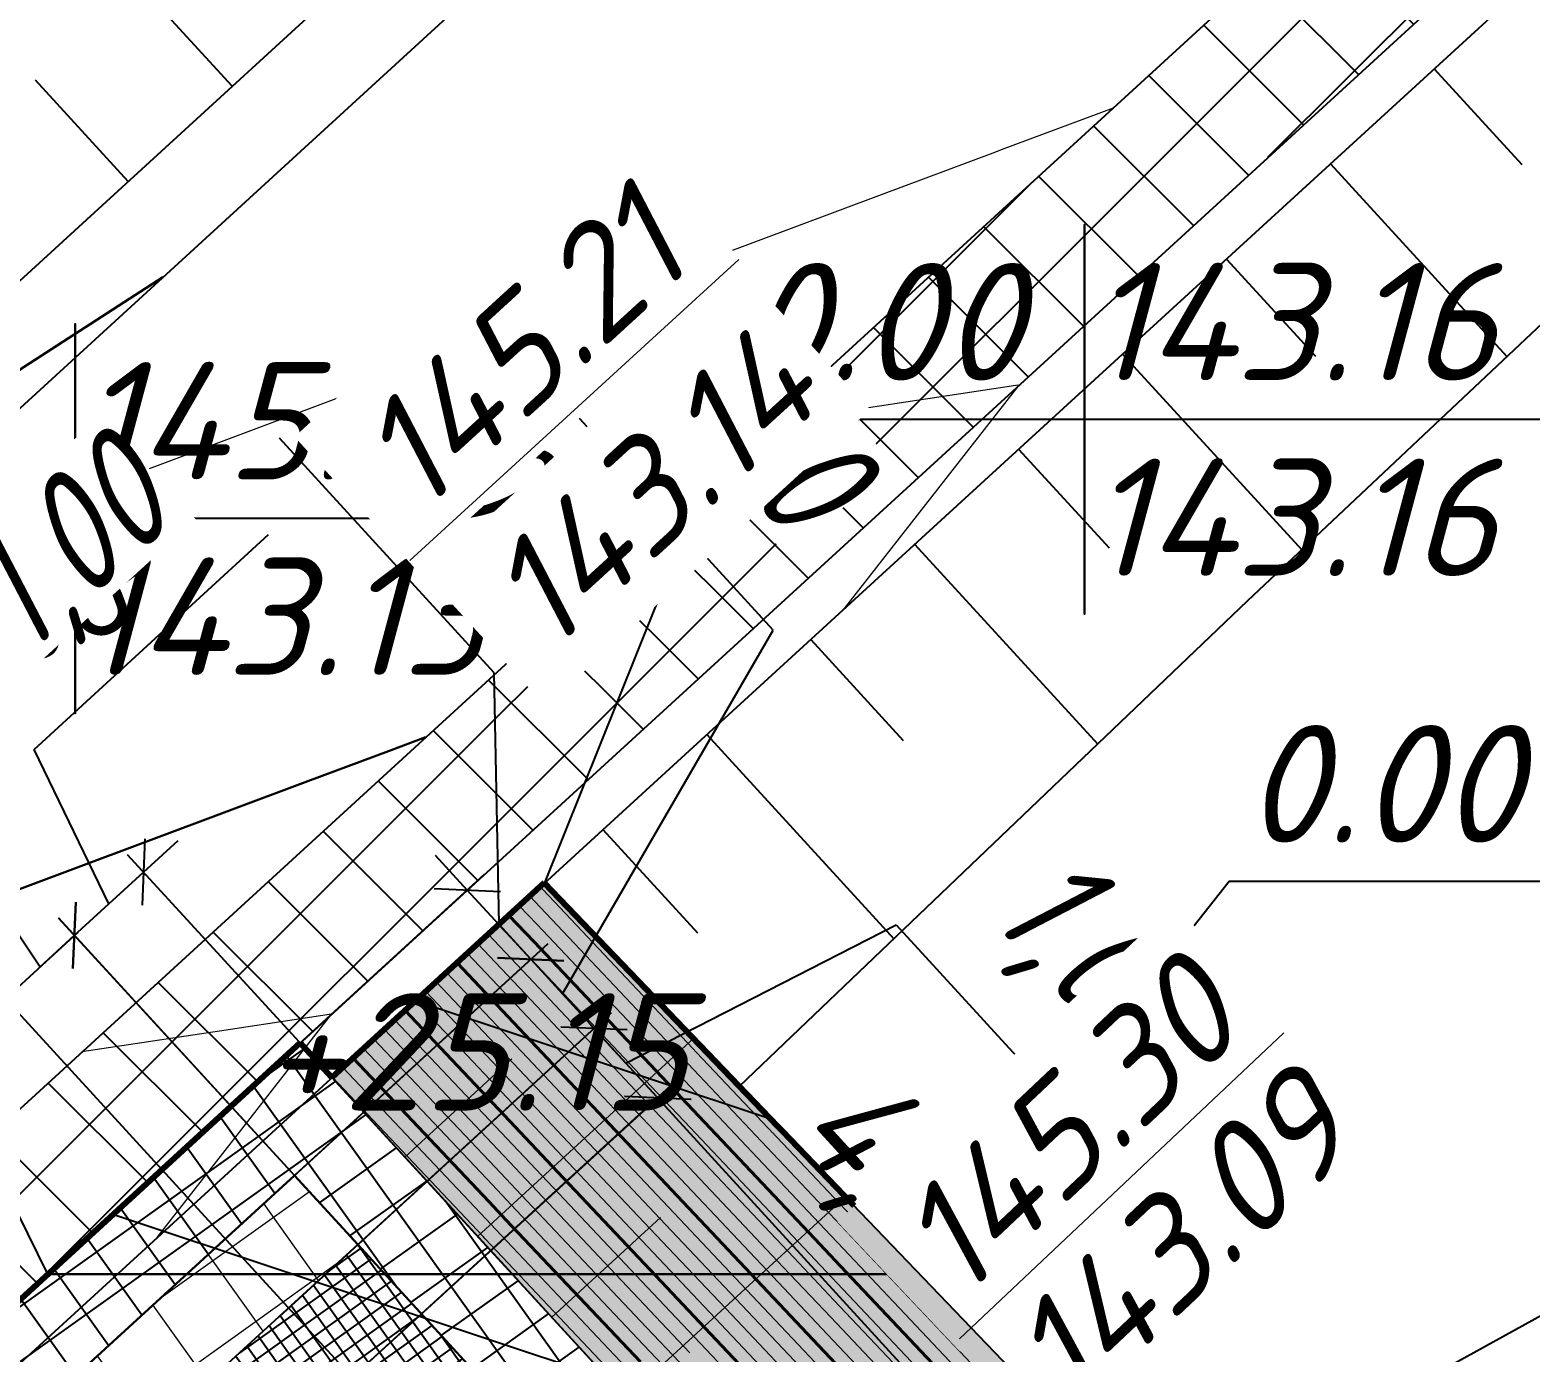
# Model space of a CAD drawing. Header units: metres. Extents: x 2302534 to 2308412, y 452340 to 454783.
# Drawn here: x 2308078.08 to 2308094.05, y 454485.92 to 454500.01 of the extents above; entities that cross this region are included whole.
import ezdxf
from ezdxf.enums import TextEntityAlignment as Align

# ---------------------------------------------------------------- set-up
doc = ezdxf.new("R2010")
doc.units = ezdxf.units.M
doc.linetypes.add('ACAD_ISO02W100', pattern=[15, 12, -3])
for name, color, linetype, lineweight in [('280_ПОР_Откосы планировки', 250, 'Continuous', 20), ('ГП_АД том 3.2.6', 250, 'Continuous', 40), ('ГП_Борт_БР100.20.8', 15, 'Continuous', 30), ('ГП_ВП', 1, 'Continuous', 40), ('ГП_Границы ЗУ', 1, 'Continuous', 50), ('ПД_Проект_Штрих_Тротуар', 24, 'Continuous', 9), ('ПП_Дорога_Покрытия_Откос', 3, 'Continuous', 9)]:
    doc.layers.add(name, color=color, linetype=linetype, lineweight=lineweight)
for name, color, linetype in [('АД_серый', 250, 'Continuous'), ('ВП АД', 7, 'Continuous'), ('ГП_здания', 7, 'Continuous'), ('ГП_ПЗМ', 7, 'Continuous'), ('ГП_ПЗМ @ 0.5 (1)', 7, 'Continuous'), ('ГП_Размеры проезд', 7, 'Continuous'), ('ПП_Дорога_Покрытия_Газон', 3, 'Continuous')]:
    doc.layers.add(name, color=color, linetype=linetype)
doc.layers.add('ГП_Штриховка отмостки', color=7, linetype='Continuous', true_color=0xfbfccf)
doc.styles.add('ASML', font='isocpeui.ttf')
doc.styles.add('Ck_rus', font='isocpeur.ttf', dxfattribs={"width": 0.8, "oblique": 15, "height": 2.5})
doc.styles.add('ISOCPEUR.ttf', font='isocpeur.ttf')
doc.styles.add('СПДС', font='isocpeur.ttf')
doc.dimstyles.new('Ck_Линейный р-р', dxfattribs={"dimscale": 0, "dimtxt": 2.5, "dimasz": 1, "dimexe": 0.5, "dimexo": 0.5, "dimtad": 1, "dimzin": 1, "dimtxsty": 'Ck_rus', "dimblk": 'OBLIQUE', "dimcen": 0, "dimdle": 0.1, "dimadec": 0, "dimazin": 0, "dimtfac": 1, "dimtofl": 0, "dimtmove": 1, "dimatfit": 3, "dimfxl": 1, "dimarcsym": 0})

# ---------------------------------------------------------------- blocks, each defined once
blk = doc.blocks.new('АД 3.2.6')
at = {"layer": 'АД_серый'}
h = blk.add_hatch(dxfattribs=at)
h.set_pattern_fill('ANSI37', color=256, scale=0.25)
h.set_pattern_definition([(45, (-2306981.54755, -453219.10406), (-0.56126600757, 0.56126600757), []), (135, (-2306981.54755, -453219.10406), (-0.56126600757, -0.56126600757), [])])
edge = h.paths.add_edge_path()
edge.add_line((1447.455, 1552.309), (1448.993, 1553.496))
edge.add_line((1448.993, 1553.496), (1448.069, 1554.678))
edge.add_line((1448.069, 1554.678), (1446.517, 1553.48))
edge.add_arc((1539.264, 1427.399), 156.52, 126.33875, 128.59765)
edge.add_line((1441.62, 1549.726), (1440.286, 1548.661))
edge.add_line((1440.286, 1548.661), (1432.438, 1542.427))
edge.add_line((1432.438, 1542.427), (1424.532, 1535.683))
edge.add_line((1424.532, 1535.683), (1399.624, 1514.545))
edge.add_line((1399.624, 1514.545), (1338.629, 1462.78))
edge.add_line((1338.629, 1462.78), (1277.634, 1411.016))
edge.add_arc((2570.054, -111.698), 1997.25, 130.323304, 132.475114)
edge.add_line((1221.371, 1361.415), (1158.76, 1304.093))
edge.add_line((1158.76, 1304.093), (1121.882, 1270.33))
edge.add_line((1121.882, 1270.33), (1072.465, 1225.087))
edge.add_line((1072.465, 1225.087), (1074.584, 1224.993))
edge.add_line((1074.584, 1224.993), (1122.895, 1269.223))
edge.add_line((1122.895, 1269.223), (1159.773, 1302.987))
edge.add_line((1159.773, 1302.987), (1222.384, 1360.309))
edge.add_arc((2570.054, -111.698), 1995.75, 130.323304, 132.475114, ccw=False)
edge.add_line((1278.604, 1409.872), (1339.6, 1461.637))
edge.add_line((1339.6, 1461.637), (1400.595, 1513.401))
edge.add_line((1400.595, 1513.401), (1433.38, 1541.224))
edge.add_line((1433.38, 1541.224), (1441.269, 1547.527))
edge.add_line((1441.269, 1547.527), (1442.568, 1548.565))
edge.add_arc((1539.19, 1427.498), 154.897, 126.31553, 128.59291, ccw=False)
for p, q in [((1120.24, 1277.646, 144.46), (1118.274, 1279.794, 144.46)), ((1133.038, 1277.832, 149.182), (1133.971, 1276.813, 149.182)), ((1119.134, 1276.633, 144.46), (1118.147, 1277.711, 144.46)), ((1131.932, 1276.819, 149.182), (1133.812, 1274.766, 149.182)), ((1130.825, 1275.806, 149.182), (1131.773, 1274.772, 149.182)), ((1129.719, 1274.793, 149.182), (1131.628, 1272.709, 149.182)), ((1128.613, 1273.781, 149.182), (1129.576, 1272.728, 149.182)), ((1127.506, 1272.768, 149.182), (1129.455, 1270.639, 149.182)), ((1126.4, 1271.755, 149.182), (1127.385, 1270.679, 149.182)), ((1125.294, 1270.742, 149.182), (1127.286, 1268.566, 149.182)), ((1124.187, 1269.729, 149.182), (1125.194, 1268.629, 149.182)), ((1123.563, 1269.161, 143.159), (1125.62, 1267.016, 143.145)), ((1118.656, 1264.664, 149.182), (1118.656, 1264.664, 149.182))]:
    blk.add_line(p, q, dxfattribs=at)
blk.add_lwpolyline([(1155.02, 1308.126), (1142.508, 1296.67), (1105.624, 1262.913), (1078.629, 1242.735), (1077.451, 1241.854), (1066.387, 1231.725), (1055.329, 1221.59), (1048.628, 1214.099), (1047.288, 1212.602), (1031.872, 1195.38), (736.844, 925.272), (717.749, 911.006), (708.665, 904.219), (686.538, 883.961), (663.087, 857.745), (404.937, 621.401)], dxfattribs=at)
blk.add_lwpolyline([(59.061, 297.283), (1052.55, 1206.854), (1054.025, 1208.205), (1057.401, 1204.516), (1064.777, 1211.27), (1075.841, 1221.399), (1072.465, 1225.087), (1073.94, 1226.437), (1221.371, 1361.415, -0.009404), (1277.723, 1411.091), (1417.195, 1529.457), (1424.532, 1535.683, 0.001297), (1432.438, 1542.427, 0.001252), (1440.286, 1548.661), (1441.585, 1549.698), (1441.62, 1549.726, -0.009857), (1446.517, 1553.48), (1448.069, 1554.678)], format="xyb", dxfattribs=at)
at = {"layer": 'АД_серый', "flags": 128}
blk.add_lwpolyline([(1448.995, 1553.495), (1448.845, 1553.381), (1448.221, 1552.903), (1447.455, 1552.309, 0.009857), (1442.603, 1548.593), (1442.568, 1548.565), (1441.269, 1547.527, -0.001252), (1433.414, 1541.289, -0.001297), (1425.503, 1534.54), (1418.166, 1528.313), (1278.693, 1409.948, 0.009404), (1222.384, 1360.309), (1074.584, 1224.993), (1077.96, 1221.305), (1065.79, 1210.163), (1057.307, 1202.397), (1053.932, 1206.085), (60.074, 296.177, 0.03779), (-4.063, 227.87), (-26.79, 199.672, -0.037789), (-91.804, 130.43), (-211.222, 21.099), (-212.235, 22.206)], format="xyb", dxfattribs=at)
at = {"layer": 'АД_серый', "linetype": 'Continuous', "flags": 128}
for points in [[(985.307, 1142.579), (1000.058, 1156.085), (1018.497, 1172.966), (1019.39, 1173.783), (1036.937, 1189.848), (1053.901, 1205.379), (1057.277, 1201.691), (1066.128, 1209.795), (1078.667, 1221.274), (1075.29, 1224.962), (1084.879, 1233.741), (1110.694, 1257.375), (1129.133, 1274.257), (1147.572, 1291.139), (1154.425, 1297.412), (1159.714, 1302.255), (1161.259, 1300.571), (1167.476, 1306.421), (1174.221, 1312.741), (1174.222, 1312.742), (1185.706, 1323.531), (1187.17, 1324.928)], [(970.608, 1140.647), (975.879, 1145.472), (979.567, 1148.849), (994.318, 1162.354), (1012.757, 1179.236), (1013.65, 1180.053), (1031.197, 1196.118), (1046.613, 1213.339), (1047.953, 1214.837), (1054.654, 1222.328), (1064.975, 1231.787), (1065.713, 1232.463), (1067.187, 1233.813), (1076.775, 1242.591), (1104.949, 1263.65), (1123.391, 1280.529), (1141.832, 1297.408), (1148.685, 1303.682), (1153.974, 1308.524)], [(1125.641, 1266.994), (1131.049, 1272.164), (1149.249, 1289.307), (1156.026, 1295.663), (1161.257, 1300.569)]]:
    blk.add_lwpolyline(points, dxfattribs=at)
blk = doc.blocks.new('A$Cc85c39c8')
at = {"layer": 'ГП_Штриховка отмостки'}
h = blk.add_hatch(dxfattribs=at)
h.set_pattern_fill('ANSI37', color=8, scale=0.05, angle=-189.078)
h.set_pattern_definition([(215.9220205915, (-2304838.7157, -470413.08856), (0.093136027565, -0.128558324777), []), (305.9220205915, (-2304838.7157, -470413.08856), (0.128558324777, 0.093136027565), [])])
h.paths.add_polyline_path([(40.453, 30.143), (46.996, 36.207), (42.253, 41.315), (35.717, 35.246)])
h.paths.add_polyline_path([(40.511, 31.551), (45.582, 36.26), (42.2, 39.902), (37.129, 35.194)], flags=16)
at = {"layer": 'ПД_Проект_Штрих_Тротуар'}
h = blk.add_hatch(dxfattribs=at)
h.set_pattern_fill('ANSI37', color=256, scale=0.25, angle=-9.0787)
h.set_pattern_definition([(35.921269007, (-2304840.4765, -470414.7235), (-0.46567170588, 0.64279773245), []), (125.921269007, (-2304840.4765, -470414.7235), (-0.64279773245, -0.46567170588), [])])
h.paths.add_polyline_path([(-2.369, -0.109), (-3.049, 0.624), (13.075, 15.592), (11.374, 17.424), (12.473, 18.445), (14.174, 16.613), (30.708, 31.962), (29.007, 33.794), (30.106, 34.814), (31.807, 32.982), (41.572, 42.048), (42.253, 41.316), (25.09, 25.381), (26.585, 23.77), (25.555, 22.819), (24.065, 24.427), (13.755, 14.859), (18.433, 9.82), (17.334, 8.8), (12.656, 13.839)])
at = {"layer": 'ПП_Дорога_Покрытия_Газон'}
h = blk.add_hatch(dxfattribs=at)
h.set_pattern_fill('ANSI37', color=256, scale=0.15, angle=-9.0787)
h.set_pattern_definition([(35.921269007, (-2304840.47647, -470414.7235), (-0.27940302353, 0.38567863947), []), (125.921269007, (-2304840.47647, -470414.7235), (-0.38567863947, -0.27940302353), [])])
h.paths.add_polyline_path([(31.807, 32.982), (41.572, 42.048), (46.997, 36.209), (40.459, 30.138), (35.716, 35.246), (34.248, 33.884), (37.582, 30.294), (30.612, 23.822), (27.294, 27.428), (25.089, 25.381), (26.415, 23.953), (26.599, 24.123), (28.094, 22.506), (26.699, 21.217), (25.202, 22.832), (25.385, 23.002), (24.063, 24.429), (19.663, 20.345), (24.344, 15.302), (17.334, 8.8), (12.656, 13.839), (6.426, 8.055), (9.352, 4.904), (0.557, -3.26), (-3.049, 0.624), (13.075, 15.592), (12.394, 16.325), (-4.462, 0.676), (0.504, -4.674), (15.529, 9.274), (17.32, 7.344), (48.412, 36.156), (41.622, 43.459), (31.127, 33.715)])
h.paths.add_polyline_path([(30.027, 32.695), (13.494, 17.346), (14.174, 16.613), (30.708, 31.962)], flags=17)
blk.add_lwpolyline([(-2.369, -0.109), (-3.049, 0.624), (13.075, 15.592), (11.374, 17.424), (12.473, 18.445), (14.174, 16.613), (30.708, 31.962), (29.007, 33.794), (30.106, 34.814), (31.807, 32.982), (41.572, 42.048), (42.253, 41.316), (25.09, 25.381), (26.585, 23.77), (25.555, 22.819), (24.065, 24.427), (13.755, 14.859), (18.433, 9.82), (17.334, 8.8), (12.656, 13.839)], close=True)
at = {"layer": 'ГП_Борт_БР100.20.8'}
blk.add_lwpolyline([(14.174, 16.613), (30.708, 31.962), (29.007, 33.794), (30.106, 34.814), (31.807, 32.982), (41.572, 42.048), (42.252, 41.317), (46.995, 36.208), (40.459, 30.138), (35.716, 35.247), (34.248, 33.884), (37.582, 30.294), (30.62, 23.829), (27.286, 27.42), (25.09, 25.381), (26.415, 23.953), (26.599, 24.123), (28.094, 22.506), (26.699, 21.217), (25.202, 22.833), (25.385, 23.002), (24.063, 24.429), (19.663, 20.345)], dxfattribs=at)
at = {"layer": 'ПП_Дорога_Покрытия_Газон'}
blk.add_lwpolyline([(17.32, 7.344), (48.412, 36.156), (41.622, 43.459), (31.127, 33.715), (31.807, 32.982), (41.572, 42.048), (46.997, 36.209), (40.459, 30.138), (35.715, 35.246), (34.248, 33.884), (37.582, 30.294), (30.612, 23.822), (27.294, 27.428), (25.089, 25.381), (26.415, 23.953), (26.599, 24.123), (28.094, 22.506), (26.699, 21.217), (25.202, 22.832), (25.385, 23.002), (24.063, 24.429), (19.663, 20.345)], dxfattribs=at)
blk = doc.blocks.new('Откос Компрессорная 4')
at = {"layer": 'ПП_Дорога_Покрытия_Откос'}
h = blk.add_hatch(dxfattribs=at)
h.set_pattern_fill('GRASS', color=110, scale=0.02, style=0)
h.paths.add_polyline_path([(2308038.292, 454442.697), (2308039.507, 454441.369), (2308054.628, 454455.212), (2308056.404, 454453.268), (2308087.696, 454481.866), (2308081.296, 454488.847), (2308083.557, 454490.921), (2308090.113, 454484.082), (2308090.218, 454483.964), (2308090.317, 454483.841), (2308090.41, 454483.714), (2308090.496, 454483.582), (2308090.577, 454483.447), (2308090.651, 454483.308), (2308090.718, 454483.165), (2308090.778, 454483.02), (2308090.831, 454482.871), (2308090.877, 454482.721), (2308090.916, 454482.568), (2308090.948, 454482.414), (2308090.972, 454482.258), (2308090.989, 454482.102), (2308090.999, 454481.944), (2308091, 454481.787), (2308090.995, 454481.629), (2308090.982, 454481.472), (2308090.961, 454481.316), (2308090.933, 454481.161), (2308090.898, 454481.008), (2308090.855, 454480.856), (2308090.806, 454480.706), (2308090.749, 454480.559), (2308090.685, 454480.415), (2308090.615, 454480.274), (2308090.538, 454480.137), (2308090.454, 454480.003), (2308090.364, 454479.874), (2308090.268, 454479.749), (2308090.167, 454479.629), (2308090.059, 454479.513), (2308089.947, 454479.403), (2308083.549, 454473.258), (2308078.268, 454468.237), (2308066.615, 454457.489), (2308058.953, 454450.48), (2308058.838, 454450.382), (2308058.719, 454450.288), (2308058.597, 454450.2), (2308058.459, 454450.108), (2308058.318, 454450.021), (2308058.173, 454449.942), (2308058.024, 454449.868), (2308057.872, 454449.801), (2308057.718, 454449.742), (2308057.561, 454449.689), (2308057.402, 454449.643), (2308057.241, 454449.604), (2308057.078, 454449.572), (2308056.914, 454449.548), (2308056.75, 454449.531), (2308056.584, 454449.521), (2308056.419, 454449.519), (2308056.253, 454449.524), (2308056.088, 454449.536), (2308055.924, 454449.556), (2308055.76, 454449.583), (2308055.598, 454449.618), (2308055.438, 454449.659), (2308055.279, 454449.708), (2308055.123, 454449.763), (2308054.97, 454449.825), (2308054.819, 454449.895), (2308054.672, 454449.97), (2308054.528, 454450.053), (2308054.528, 454450.055), (2308050.121, 454445.931), (2308042.169, 454438.462), (2308042.042, 454438.351), (2308041.91, 454438.246), (2308041.774, 454438.146), (2308041.634, 454438.053), (2308041.49, 454437.966), (2308041.342, 454437.885), (2308041.19, 454437.811), (2308041.036, 454437.743), (2308040.879, 454437.682), (2308040.719, 454437.628), (2308040.558, 454437.581), (2308040.394, 454437.541), (2308040.229, 454437.508), (2308040.062, 454437.482), (2308039.894, 454437.464), (2308039.726, 454437.453), (2308039.558, 454437.449), (2308039.389, 454437.452), (2308039.221, 454437.463), (2308039.054, 454437.481), (2308038.887, 454437.506), (2308038.722, 454437.539), (2308038.558, 454437.578), (2308038.396, 454437.625), (2308038.236, 454437.679), (2308038.086, 454437.737), (2308037.938, 454437.801), (2308037.793, 454437.871), (2308037.65, 454437.947), (2308037.512, 454438.029), (2308037.376, 454438.117), (2308037.245, 454438.21), (2308037.117, 454438.309), (2308036.994, 454438.413), (2308036.875, 454438.521), (2308036.76, 454438.635), (2308036.651, 454438.753), (2308035.475, 454440.117)])
at = {"layer": '280_ПОР_Откосы планировки', "linetype": 'Continuous', "lineweight": 20}
for p, q in [((2308082.847, 454487.155, 145.228), (2308085.146, 454489.263, 143.148)), ((2308082.071, 454488.001, 145.216), (2308083.211, 454489.046, 144.185)), ((2308084.425, 454485.433, 145.251), (2308086.763, 454487.577, 143.137)), ((2308083.636, 454486.294, 145.239), (2308084.795, 454487.357, 144.191))]:
    blk.add_line(p, q, dxfattribs=at)
at = {"layer": '280_ПОР_Откосы планировки', "linetype": 'Continuous', "lineweight": -3}
blk.add_polyline3d([(2308087.696, 454481.866, 145.299), (2308081.296, 454488.847, 145.205), (2308083.557, 454490.921, 143.159), (2308090.113, 454484.082, 143.113)], dxfattribs=at)
blk = doc.blocks.new('_Oblique')
at = {"color": 0, "linetype": 'ByBlock', "lineweight": -2}
blk.add_line((-0.5, -0.5), (0.5, 0.5), dxfattribs=at)
blk = doc.blocks.new('*D170')
at = {"layer": 'ГП_Размеры проезд', "color": 0, "lineweight": -2, "transparency": 16777216}
for p, q in [((2308082.003, 454485.117), (2308077.65, 454489.87)), ((2308073.416, 454485.654), (2308077.856, 454489.72)), ((2308077.637, 454481.119), (2308073.284, 454485.872))]:
    blk.add_line(p, q, dxfattribs=at)
at = {"layer": 'ГП_Размеры проезд', "color": 0, "lineweight": -2, "transparency": 16777216, "xscale": 0.5, "yscale": 0.5, "zscale": 0.5}
for p, rotation in [((2308077.819, 454489.686), 42.48106375612834), ((2308073.453, 454485.688), 222.4810637561283)]:
    blk.add_blockref('_Oblique', p, dxfattribs=dict(at, rotation=rotation))
at = {"layer": 'ГП_Размеры проезд', "color": 0, "lineweight": 25, "transparency": 16777216, "insert": (2308074.792, 454488.609), "char_height": 1.25, "attachment_point": 5, "rotation": 42.4811, "style": 'Ck_rus', "bg_fill": 3, "box_fill_scale": 1.1, "bg_fill_color": 9, "bg_fill_true_color": 13158600, "bg_fill_transparency": 0}
blk.add_mtext('5,92', dxfattribs=at)
blk = doc.blocks.new('*D171')
at = {"layer": 'ГП_Размеры проезд', "color": 0, "lineweight": -2, "transparency": 16777216}
for p, q in [((2308076.714, 454492.221), (2308074.218, 454489.935)), ((2308078.188, 454490.024), (2308076.714, 454492.221)), ((2308082.797, 454485.731), (2308078.388, 454490.546)), ((2308077.782, 454489.652), (2308078.594, 454490.395)), ((2308082.059, 454485.056), (2308077.65, 454489.87))]:
    blk.add_line(p, q, dxfattribs=at)
at = {"layer": 'ГП_Размеры проезд', "color": 0, "lineweight": -2, "transparency": 16777216, "xscale": 0.5, "yscale": 0.5, "zscale": 0.5}
for p, rotation in [((2308078.557, 454490.361), 42.48106376044898), ((2308077.819, 454489.686), 222.481063760449)]:
    blk.add_blockref('_Oblique', p, dxfattribs=dict(at, rotation=rotation))
at = {"layer": 'ГП_Размеры проезд', "color": 0, "lineweight": 25, "transparency": 16777216, "insert": (2308074.622, 454492), "char_height": 1.25, "attachment_point": 5, "rotation": 42.4811, "style": 'Ck_rus', "bg_fill": 3, "box_fill_scale": 1.1, "bg_fill_color": 9, "bg_fill_true_color": 13158600, "bg_fill_transparency": 0}
blk.add_mtext('1,00', dxfattribs=at)
blk = doc.blocks.new('*D172')
at = {"layer": 'ГП_Размеры проезд', "color": 0, "lineweight": -2, "transparency": 16777216}
for p, q in [((2308078.125, 454492.343), (2308080.621, 454494.63)), ((2308078.921, 454490.698), (2308078.125, 454492.343)), ((2308079.289, 454491.036), (2308079.658, 454491.374)), ((2308083.295, 454486.667), (2308079.12, 454491.22)), ((2308078.553, 454490.361), (2308079.289, 454491.036)), ((2308082.559, 454485.992), (2308078.384, 454490.545)), ((2308078.553, 454490.361), (2308078.185, 454490.023))]:
    blk.add_line(p, q, dxfattribs=at)
at = {"layer": 'ГП_Размеры проезд', "color": 0, "lineweight": -2, "transparency": 16777216, "xscale": 0.5, "yscale": 0.5, "zscale": 0.5}
for p, rotation in [((2308079.289, 454491.036), 222.5150990241126), ((2308078.553, 454490.361), 42.5150990241127)]:
    blk.add_blockref('_Oblique', p, dxfattribs=dict(at, rotation=rotation))
at = {"layer": 'ГП_Размеры проезд', "color": 0, "lineweight": 25, "transparency": 16777216, "insert": (2308078.528, 454494.408), "char_height": 1.25, "attachment_point": 5, "rotation": 42.5151, "style": 'Ck_rus', "bg_fill": 3, "box_fill_scale": 1.1, "bg_fill_color": 9, "bg_fill_true_color": 13158600, "bg_fill_transparency": 0}
blk.add_mtext('1,00', dxfattribs=at)
blk = doc.blocks.new('*D188')
at = {"layer": 'ГП_Размеры проезд', "color": 0, "lineweight": -2, "transparency": 16777216}
for p, q in [((2308083.023, 454493.16), (2308080.738, 454495.657)), ((2308083.075, 454490.476), (2308083.023, 454493.16)), ((2308082.737, 454490.845), (2308082.4, 454491.214)), ((2308080.152, 454488.478), (2308082.922, 454491.014)), ((2308083.413, 454490.107), (2308082.737, 454490.845)), ((2308080.828, 454487.741), (2308083.597, 454490.276)), ((2308083.413, 454490.107), (2308083.75, 454489.739))]:
    blk.add_line(p, q, dxfattribs=at)
at = {"layer": 'ГП_Размеры проезд', "color": 0, "lineweight": -2, "transparency": 16777216, "xscale": 0.5, "yscale": 0.5, "zscale": 0.5}
for p, rotation in [((2308082.737, 454490.845), 312.4750960924623), ((2308083.413, 454490.107), 132.4750960924622)]:
    blk.add_blockref('_Oblique', p, dxfattribs=dict(at, rotation=rotation))
at = {"layer": 'ГП_Размеры проезд', "color": 0, "lineweight": 25, "transparency": 16777216, "insert": (2308082.803, 454495.253), "char_height": 1.25, "attachment_point": 5, "rotation": 312.4751, "style": 'Ck_rus', "bg_fill": 3, "box_fill_scale": 1.1, "bg_fill_color": 9, "bg_fill_true_color": 13158600, "bg_fill_transparency": 0}
blk.add_mtext('1,00', dxfattribs=at)
blk = doc.blocks.new('*D191')
at = {"layer": 'ГП_Размеры проезд', "color": 0, "lineweight": -2, "transparency": 16777216}
for p, q in [((2308085.994, 454493.614), (2308083.708, 454496.111)), ((2308083.75, 454489.739), (2308085.994, 454493.614)), ((2308083.412, 454490.107), (2308083.075, 454490.476)), ((2308080.767, 454487.685), (2308083.597, 454490.276)), ((2308083.412, 454490.107), (2308084.087, 454489.37)), ((2308081.442, 454486.948), (2308084.272, 454489.539)), ((2308084.087, 454489.37), (2308084.425, 454489.001))]:
    blk.add_line(p, q, dxfattribs=at)
at = {"layer": 'ГП_Размеры проезд', "color": 0, "lineweight": -2, "transparency": 16777216, "xscale": 0.5, "yscale": 0.5, "zscale": 0.5}
for p, rotation in [((2308083.412, 454490.107), 312.4779534028948), ((2308084.087, 454489.37), 132.4779534028947)]:
    blk.add_blockref('_Oblique', p, dxfattribs=dict(at, rotation=rotation))
at = {"layer": 'ГП_Размеры проезд', "color": 0, "lineweight": 25, "transparency": 16777216, "insert": (2308085.773, 454495.706), "char_height": 1.25, "attachment_point": 5, "rotation": 312.478, "style": 'Ck_rus', "bg_fill": 3, "box_fill_scale": 1.1, "bg_fill_color": 9, "bg_fill_true_color": 13158600, "bg_fill_transparency": 0}
blk.add_mtext('1,00', dxfattribs=at)
blk = doc.blocks.new('*D189')
at = {"layer": 'ГП_Размеры проезд', "color": 0, "lineweight": -2, "transparency": 16777216}
for p, q in [((2308084.425, 454489.001), (2308087.304, 454490.475)), ((2308087.304, 454490.475), (2308089.589, 454487.978)), ((2308080.737, 454486.303), (2308084.272, 454489.539)), ((2308084.796, 454488.596), (2308084.054, 454489.407)), ((2308081.413, 454485.565), (2308084.947, 454488.801))]:
    blk.add_line(p, q, dxfattribs=at)
at = {"layer": 'ГП_Размеры проезд', "color": 0, "lineweight": -2, "transparency": 16777216, "xscale": 0.5, "yscale": 0.5, "zscale": 0.5}
for p, rotation in [((2308084.087, 454489.37), 132.4779534081844), ((2308084.763, 454488.633), 312.4779534081845)]:
    blk.add_blockref('_Oblique', p, dxfattribs=dict(at, rotation=rotation))
at = {"layer": 'ГП_Размеры проезд', "color": 0, "lineweight": 25, "transparency": 16777216, "insert": (2308089.368, 454490.071), "char_height": 1.25, "attachment_point": 5, "rotation": 312.478, "style": 'Ck_rus', "bg_fill": 3, "box_fill_scale": 1.1, "bg_fill_color": 9, "bg_fill_true_color": 13158600, "bg_fill_transparency": 0}
blk.add_mtext('1,00', dxfattribs=at)
blk = doc.blocks.new('*D190')
at = {"layer": 'ГП_Размеры проезд', "color": 0, "lineweight": -2, "transparency": 16777216}
for p, q in [((2308081.098, 454485.277), (2308084.951, 454488.798)), ((2308084.732, 454488.666), (2308088.152, 454484.924)), ((2308084.45, 454481.609), (2308088.303, 454485.13))]:
    blk.add_line(p, q, dxfattribs=at)
at = {"layer": 'ГП_Размеры проезд', "color": 0, "lineweight": -2, "transparency": 16777216, "xscale": 0.5, "yscale": 0.5, "zscale": 0.5}
for p, rotation in [((2308084.766, 454488.629), 132.4242889778814), ((2308088.118, 454484.961), 312.4242889778814)]:
    blk.add_blockref('_Oblique', p, dxfattribs=dict(at, rotation=rotation))
at = {"layer": 'ГП_Размеры проезд', "color": 0, "lineweight": 25, "transparency": 16777216, "insert": (2308087.365, 454487.638), "char_height": 1.25, "attachment_point": 5, "rotation": 312.4243, "style": 'Ck_rus', "bg_fill": 3, "box_fill_scale": 1.1, "bg_fill_color": 9, "bg_fill_true_color": 13158600, "bg_fill_transparency": 0}
blk.add_mtext('4,97', dxfattribs=at)
blk = doc.blocks.new('BD_Cart_Mark')
at = {"color": 1, "linetype": 'ByBlock', "lineweight": -2, "transparency": 33554687, "style": 'СПДС'}
for tag, p in [('G_C_H_001', (-4.833, 0.833)), ('G_C_H2_001', (-4.833, -3.333))]:
    blk.add_attdef(tag, p, '', height=2.5, dxfattribs=at)
at = {"color": 26, "linetype": 'ByBlock', "lineweight": -2, "transparency": 33554687, "style": 'СПДС'}
blk.add_attdef('G_C_Red_001', (0.583, 0.833), '', height=2.5, dxfattribs=at)
at = {"color": 176, "linetype": 'ByBlock', "lineweight": -2, "transparency": 33554687, "style": 'СПДС'}
blk.add_attdef('G_C_Black_001', (0.583, -3.333), '', height=2.5, dxfattribs=at)
at = {"color": 214, "linetype": 'ByBlock', "lineweight": -2, "transparency": 33554687, "style": 'СПДС'}
blk.add_attdef('G_C_Dop_001', (0.583, -7.5), '', height=2.5, dxfattribs=at)
blk = doc.blocks.new('BD_Cart_Volume')
at = {"color": 1, "linetype": 'ByBlock', "lineweight": -2, "transparency": 33554687, "style": 'СПДС'}
blk.add_attdef('Volume_001', (-2.125, 0.75), '', height=2.5, dxfattribs=at)
at = {"color": 7, "linetype": 'ByBlock', "lineweight": -2, "transparency": 33554687, "style": 'СПДС'}
blk.add_attdef('Area_001', (-1.0625, -1.625), '', height=1.25, dxfattribs=at)
blk = doc.blocks.new('ПЗМ_площадка 4')
at = {"layer": 'ГП_ПЗМ', "flags": 128}
for points in [[(59.826, 155.442), (54.795, 155.442), (54.795, 157.517), (54.795, 153.367), (54.795, 155.442), (51.027, 155.442), (49.046, 150.505)], [(49.367, 154.386), (44.051, 154.386), (44.051, 156.461), (44.051, 152.311), (44.051, 154.386), (39.794, 154.386), (43.757, 146.338)], [(65.209, 150.52), (60.105, 150.52), (60.105, 152.595), (60.105, 148.445), (60.105, 150.52), (56.337, 150.52), (53.035, 146.338)], [(70.176, 146.39), (65.072, 146.39), (65.072, 148.465), (65.072, 144.315), (65.072, 146.39), (60.556, 146.39), (55.601, 143.657)]]:
    blk.add_lwpolyline(points, dxfattribs=at)
at = {"layer": 'ГП_ПЗМ @ 0.5 (1)'}
ref = blk.add_blockref('BD_Cart_Mark', (54.795, 155.442), dxfattribs=dict(at, xscale=0.5, yscale=0.5, zscale=0.5))
ref.add_attrib('G_C_Red_001', '143.16', (54.832, 155.858), dxfattribs={"layer": '0', "color": 26, "linetype": 'ByBlock', "lineweight": -2, "transparency": 33554687, "height": 1.25, "style": 'ASML'})
ref.add_attrib('G_C_Black_001', '143.16', (54.832, 153.775), dxfattribs={"layer": '0', "color": 176, "linetype": 'ByBlock', "lineweight": -2, "transparency": 33554687, "height": 1.25, "style": 'ASML'})
ref.add_attrib('G_C_H_001', '0.00', (51.186, 155.858), dxfattribs={"layer": '0', "color": 3, "linetype": 'ByBlock', "lineweight": -2, "transparency": 33554687, "height": 1.25, "style": 'ASML'})
ref = blk.add_blockref('BD_Cart_Mark', (44.051, 154.386), dxfattribs=dict(at, xscale=0.5, yscale=0.5, zscale=0.5))
ref.add_attrib('G_C_Red_001', '145.24', (44.088, 154.803), dxfattribs={"layer": '0', "color": 26, "linetype": 'ByBlock', "lineweight": -2, "transparency": 33554687, "height": 1.25, "style": 'ASML'})
ref.add_attrib('G_C_Black_001', '143.13', (44.088, 152.719), dxfattribs={"layer": '0', "color": 176, "linetype": 'ByBlock', "lineweight": -2, "transparency": 33554687, "height": 1.25, "style": 'ASML'})
ref.add_attrib('G_C_H_001', '+2.11', (39.954, 154.803), dxfattribs={"layer": '0', "color": 5, "linetype": 'ByBlock', "lineweight": -2, "transparency": 33554687, "height": 1.25, "style": 'ASML'})
ref = blk.add_blockref('BD_Cart_Mark', (60.105, 150.52), dxfattribs=dict(at, xscale=0.5, yscale=0.5, zscale=0.5))
ref.add_attrib('G_C_Red_001', '143.13', (60.142, 150.937), dxfattribs={"layer": '0', "color": 26, "linetype": 'ByBlock', "lineweight": -2, "transparency": 33554687, "height": 1.25, "style": 'ASML'})
ref.add_attrib('G_C_Black_001', '143.13', (60.142, 148.853), dxfattribs={"layer": '0', "color": 176, "linetype": 'ByBlock', "lineweight": -2, "transparency": 33554687, "height": 1.25, "style": 'ASML'})
ref.add_attrib('G_C_H_001', '0.00', (56.496, 150.937), dxfattribs={"layer": '0', "color": 3, "linetype": 'ByBlock', "lineweight": -2, "transparency": 33554687, "height": 1.25, "style": 'ASML'})
ref = blk.add_blockref('BD_Cart_Volume', (48.557, 147.706), dxfattribs=dict(at, xscale=0.5, yscale=0.5, zscale=0.5))
ref.add_attrib('Volume_001', '+25.15', (46.042, 148.081), dxfattribs={"layer": '0', "color": 1, "linetype": 'ByBlock', "lineweight": -2, "transparency": 33554687, "height": 1.25, "style": 'ASML'})

msp = doc.modelspace()

# ---------------------------------------------------------------- hatches: boundary and pattern name
at = {"layer": 'ГП_ПЗМ'}
h = msp.add_hatch(dxfattribs=at)
h.set_pattern_fill('ANSI31', color=1, angle=5156.6201562, style=0)
h.paths.add_polyline_path([(2308087.546, 454486.754), (2308090.113, 454484.082), (2308089.947, 454479.403), (2308084.867, 454481.99), (2308081.511, 454485.655), (2308078.269, 454486.754), (2308080.958, 454489.216), (2308081.296, 454488.847), (2308083.557, 454490.921)])
h.paths.add_polyline_path([(2308074.577, 454464.836), (2308076.643, 454466.754), (2308077.851, 454467.877)], flags=17)
h.paths.add_polyline_path([(2308038.292, 454442.697), (2308034.578, 454446.753), (2308039.022, 454446.754), (2308038.079, 454445.89), (2308039.632, 454444.194), (2308042.428, 454446.754), (2308051.009, 454446.754), (2308042.158, 454438.462), (2308036.662, 454438.753), (2308036.132, 454439.362), (2308035.475, 454440.117)])
h.paths.add_polyline_path([(2308080.497, 454477.996), (2308084.867, 454481.99), (2308081.511, 454485.655), (2308077.145, 454481.657)], flags=16)
h.paths.add_polyline_path([(2308073.455, 454478.279), (2308074.577, 454477.054), (2308080.497, 454477.996), (2308077.145, 454481.545), (2308077.328, 454485.893), (2308056.424, 454466.754), (2308077.851, 454467.877), (2308089.947, 454479.403), (2308084.291, 454481.463), (2308080.497, 454477.996), (2308074.577, 454475.375), (2308069.882, 454471.075), (2308067.924, 454473.214)])
h.paths.add_polyline_path([(2308054.577, 454465.063), (2308034.578, 454446.753), (2308039.022, 454446.754), (2308045.455, 454452.643), (2308047.007, 454450.948), (2308042.428, 454446.754), (2308051.009, 454446.754), (2308054.577, 454450.057), (2308054.577, 454460.453), (2308054.303, 454460.753), (2308054.577, 454461.004)])
h.paths.add_polyline_path([(2308058.953, 454450.48), (2308054.577, 454450.057), (2308054.577, 454460.453), (2308057.601, 454457.148), (2308062.07, 454461.241), (2308058.777, 454464.838), (2308054.577, 454461.004), (2308054.577, 454465.063), (2308056.424, 454466.754), (2308077.851, 454467.877), (2308074.577, 454464.836), (2308058.953, 454450.48)])
h.paths.add_polyline_path([(2308080.497, 454477.996), (2308084.867, 454481.99), (2308081.511, 454485.655), (2308077.145, 454481.657)], flags=17)
h.paths.add_polyline_path([(2308064.748, 454468.687), (2308065.897, 454467.43), (2308066.931, 454468.373), (2308065.784, 454469.631)], flags=16)

# ---------------------------------------------------------------- linework, layer by layer
at = {"layer": 'ВП АД', "color": 5, "linetype": 'Continuous', "lineweight": 20, "flags": 128}
for points, elevation in [([(2308089.612, 454499.173), (2308088.423, 454498.728), (2308088.36, 454498.704), (2308087.145, 454498.249), (2308082.723, 454496.594), (2308081.452, 454496.118), (2308077.087, 454494.484), (2308076.562, 454494.288), (2308075.834, 454494.015), (2308075.837, 454494.023)], 144.9), ([(2308086.754, 454493.845), (2308086.971, 454494.122), (2308088.612, 454496.224), (2308088.579, 454496.219), (2308085.953, 454495.822)], 145.1), ([(2308079.435, 454487.143), (2308080.311, 454488.265), (2308081.293, 454489.523), (2308080.1, 454489.343), (2308078.633, 454489.121)], 145.2)]:
    msp.add_lwpolyline(points, dxfattribs=dict(at, elevation=elevation))
at = {"layer": 'ВП АД', "color": 5, "linetype": 'Continuous', "lineweight": 30, "elevation": 145, "flags": 128}
for points in [[(2308079.496, 454497.374), (2308077.838, 454496.301), (2308074.43, 454494.094)], [(2308082.293, 454492.472), (2308081.899, 454492.324), (2308081.041, 454492.003), (2308078.509, 454491.055), (2308075.404, 454489.893), (2308071.252, 454488.339), (2308069.768, 454487.783), (2308068.719, 454487.391), (2308068.515, 454487.314), (2308068.52, 454487.328)]]:
    msp.add_lwpolyline(points, dxfattribs=at)
at = {"layer": 'ГП_ПЗМ'}
for points in [[(2308081.296, 454488.847), (2308080.958, 454489.216), (2308078.269, 454486.754), (2308087.546, 454486.754), (2308083.557, 454490.921)], [(2308079.641, 454469.542), (2308089.947, 454479.403), (2308090.113, 454484.073), (2308087.546, 454486.754), (2308078.269, 454486.754), (2308074.577, 454483.374), (2308074.577, 454477.054), (2308075.413, 454476.141), (2308074.577, 454475.375), (2308074.577, 454466.754), (2308076.643, 454466.754)]]:
    msp.add_lwpolyline(points, close=True, dxfattribs=at)

# ---------------------------------------------------------------- block references
at = {"layer": 'ГП_АД том 3.2.6'}
msp.add_blockref('АД 3.2.6', (2306959.994, 453221.76), dxfattribs=at)
at = {"layer": 'ГП_здания', "rotation": 359.6033728621314}
msp.add_blockref('A$Cc85c39c8', (2308039.035, 454446.046), dxfattribs=at)
at = {"layer": 'ГП_ПЗМ'}
msp.add_blockref('ПЗМ_площадка 4', (2308034.512, 454340.415), dxfattribs=at)

# ---------------------------------------------------------------- texts
at = {"layer": 'ВП АД', "color": 5, "linetype": 'Continuous', "lineweight": 15, "style": 'ISOCPEUR.ttf'}
msp.add_text('90', height=1, rotation=200.5215, dxfattribs=at).set_placement((2308078.433, 454493.92, 144.9), align=Align.MIDDLE_CENTER)

# ---------------------------------------------------------------- next in the draw order: dimensions: what is measured, and where the dimension line sits
at = {"layer": 'ГП_Размеры проезд', "lineweight": 25}
dim = msp.add_aligned_dim(p1=(2308077.806, 454480.934), p2=(2308082.172, 454484.932), distance=6.446, dimstyle='Ck_Линейный р-р', override={"dimgap": 1, "dimtfill": 1}, dxfattribs=at)
dim.commit()
dim.dimension.update_dxf_attribs({"geometry": '*D170', "text_midpoint": (2308074.792, 454488.609)})

# ---------------------------------------------------------------- next in the draw order: dimensions: what is measured, and where the dimension line sits
dim = msp.add_linear_dim(base=(2308078.557, 454490.361), p1=(2308082.228, 454484.872), p2=(2308082.966, 454485.547), angle=42.4811, dimstyle='Ck_Линейный р-р', override={"dimgap": 1, "dimtfill": 1}, dxfattribs=at)
dim.commit()
dim.dimension.update_dxf_attribs({"geometry": '*D171', "text_midpoint": (2308076.345, 454491.884), "dimtype": 161})

# ---------------------------------------------------------------- next in the draw order: dimensions: what is measured, and where the dimension line sits
dim = msp.add_aligned_dim(p1=(2308082.728, 454485.808), p2=(2308083.463, 454486.483), distance=6.177, dimstyle='Ck_Линейный р-р', override={"dimgap": 1, "dimtfill": 1}, dxfattribs=at)
dim.commit()
dim.dimension.update_dxf_attribs({"geometry": '*D172', "text_midpoint": (2308077.649, 454493.602)})

# ---------------------------------------------------------------- next in the draw order: dimensions: what is measured, and where the dimension line sits
dim = msp.add_linear_dim(base=(2308082.737, 454490.845), p1=(2308080.643, 454487.572), p2=(2308079.968, 454488.309), angle=132.4751, dimstyle='Ck_Линейный р-р', override={"dimgap": 1, "dimtfill": 1}, dxfattribs=at)
dim.commit()
dim.dimension.update_dxf_attribs({"geometry": '*D188', "text_midpoint": (2308082.686, 454493.529), "dimtype": 161})

# ---------------------------------------------------------------- next in the draw order: dimensions: what is measured, and where the dimension line sits
dim = msp.add_linear_dim(base=(2308084.087, 454489.37), p1=(2308080.582, 454487.516), p2=(2308081.257, 454486.779), angle=312.478, dimstyle='Ck_Линейный р-р', override={"dimgap": 1, "dimtfill": 1}, dxfattribs=at)
dim.commit()
dim.dimension.update_dxf_attribs({"geometry": '*D191', "text_midpoint": (2308085.657, 454493.983), "dimtype": 161})

# ---------------------------------------------------------------- next in the draw order: texts
at = {"layer": 'ГП_ВП', "color": 1, "linetype": 'Continuous', "lineweight": 20, "insert": (2308083.302, 454496.585, -3.977), "char_height": 1.15, "width": 4.02917, "attachment_point": 5, "rotation": 42.475, "style": 'ASML', "bg_fill": 3, "box_fill_scale": 1.326087, "bg_fill_color": 9, "bg_fill_true_color": 13158600, "bg_fill_transparency": 0}
msp.add_mtext('145.21', dxfattribs=at)

# ---------------------------------------------------------------- next in the draw order: dimensions: what is measured, and where the dimension line sits
at = {"layer": 'ГП_Размеры проезд', "lineweight": 25}
dim = msp.add_linear_dim(base=(2308084.087, 454489.37), p1=(2308081.228, 454485.396), p2=(2308080.553, 454486.134), angle=132.478, dimstyle='Ck_Линейный р-р', override={"dimgap": 1, "dimtfill": 1}, dxfattribs=at)
dim.commit()
dim.dimension.update_dxf_attribs({"geometry": '*D189', "text_midpoint": (2308087.641, 454490.106), "dimtype": 161})

# ---------------------------------------------------------------- next in the draw order: texts
at = {"layer": 'ГП_ВП', "color": 7, "linetype": 'Continuous', "lineweight": 20, "insert": (2308082.82, 454494.18, 145.205), "char_height": 1.15, "width": 3.9315, "attachment_point": 1, "rotation": 42.475, "style": 'ASML', "bg_fill": 3, "box_fill_scale": 1.326087, "bg_fill_color": 9, "bg_fill_true_color": 13158600, "bg_fill_transparency": 0}
msp.add_mtext('143.14', dxfattribs=at)

# ---------------------------------------------------------------- next in the draw order: dimensions: what is measured, and where the dimension line sits
at = {"layer": 'ГП_Размеры проезд', "lineweight": 25}
dim = msp.add_aligned_dim(p1=(2308080.913, 454485.108), p2=(2308084.266, 454481.44), distance=5.219, dimstyle='Ck_Линейный р-р', override={"dimgap": 1, "dimtfill": 1}, dxfattribs=at)
dim.commit()
dim.dimension.update_dxf_attribs({"geometry": '*D190', "text_midpoint": (2308087.365, 454487.638)})

# ---------------------------------------------------------------- next in the draw order: linework, layer by layer
at = {"layer": 'ГП_ВП', "color": 7, "linetype": 'Continuous', "lineweight": 20}
msp.add_line((2308082.125, 454494.355, -3.977), (2308085.628, 454497.562, -3.977), dxfattribs=at)
at = {"layer": 'ГП_ВП', "color": 1, "linetype": 'Continuous', "lineweight": 20, "flags": 128}
for points, elevation in [([(2308088.391, 454485.715), (2308086.813, 454487.385), (2308086.765, 454487.437), (2308085.179, 454489.115), (2308085.139, 454489.158), (2308083.544, 454490.846), (2308083.513, 454490.879)], 143.2), ([(2308088.391, 454485.715), (2308086.813, 454487.385), (2308086.765, 454487.437), (2308085.179, 454489.115), (2308085.139, 454489.158), (2308083.544, 454490.846), (2308083.513, 454490.879)], 143.2), ([(2308088.17, 454485.512), (2308086.744, 454487.022), (2308086.544, 454487.234), (2308085.112, 454488.749), (2308084.918, 454488.955), (2308083.48, 454490.477), (2308083.291, 454490.677)], 143.4), ([(2308088.17, 454485.512), (2308086.744, 454487.022), (2308086.544, 454487.234), (2308085.112, 454488.749), (2308084.918, 454488.955), (2308083.48, 454490.477), (2308083.291, 454490.677)], 143.4), ([(2308088.28, 454485.614), (2308086.779, 454487.203), (2308086.654, 454487.335), (2308085.146, 454488.932), (2308085.028, 454489.057), (2308083.512, 454490.661), (2308083.402, 454490.778)], 143.3), ([(2308088.28, 454485.614), (2308086.779, 454487.203), (2308086.654, 454487.335), (2308085.146, 454488.932), (2308085.028, 454489.057), (2308083.512, 454490.661), (2308083.402, 454490.778)], 143.3), ([(2308087.838, 454485.208), (2308086.641, 454486.476), (2308086.212, 454486.93), (2308085.013, 454488.199), (2308084.586, 454488.651), (2308083.385, 454489.923), (2308082.96, 454490.373)], 143.7), ([(2308087.838, 454485.208), (2308086.641, 454486.476), (2308086.212, 454486.93), (2308085.013, 454488.199), (2308084.586, 454488.651), (2308083.385, 454489.923), (2308082.96, 454490.373)], 143.7), ([(2308087.949, 454485.31), (2308086.675, 454486.658), (2308086.323, 454487.031), (2308085.046, 454488.383), (2308084.696, 454488.753), (2308083.416, 454490.107), (2308083.07, 454490.474)], 143.6), ([(2308087.949, 454485.31), (2308086.675, 454486.658), (2308086.323, 454487.031), (2308085.046, 454488.383), (2308084.696, 454488.753), (2308083.416, 454490.107), (2308083.07, 454490.474)], 143.6), ([(2308087.617, 454485.006), (2308086.571, 454486.112), (2308085.991, 454486.727), (2308084.946, 454487.833), (2308084.365, 454488.448), (2308083.321, 454489.554), (2308082.739, 454490.17)], 143.9), ([(2308087.617, 454485.006), (2308086.571, 454486.112), (2308085.991, 454486.727), (2308084.946, 454487.833), (2308084.365, 454488.448), (2308083.321, 454489.554), (2308082.739, 454490.17)], 143.9), ([(2308087.728, 454485.107), (2308086.606, 454486.294), (2308086.101, 454486.828), (2308084.979, 454488.016), (2308084.475, 454488.55), (2308083.353, 454489.738), (2308082.849, 454490.271)], 143.8), ([(2308087.728, 454485.107), (2308086.606, 454486.294), (2308086.101, 454486.828), (2308084.979, 454488.016), (2308084.475, 454488.55), (2308083.353, 454489.738), (2308082.849, 454490.271)], 143.8), ([(2308086.468, 454485.567), (2308085.659, 454486.423), (2308084.846, 454487.284), (2308084.033, 454488.144), (2308083.225, 454489), (2308082.407, 454489.866)], 144.2), ([(2308086.468, 454485.567), (2308085.659, 454486.423), (2308084.846, 454487.284), (2308084.033, 454488.144), (2308083.225, 454489), (2308082.407, 454489.866)], 144.2), ([(2308086.502, 454485.749), (2308085.77, 454486.524), (2308084.879, 454487.467), (2308084.144, 454488.246), (2308083.257, 454489.185), (2308082.517, 454489.967)], 144.1), ([(2308086.502, 454485.749), (2308085.77, 454486.524), (2308084.879, 454487.467), (2308084.144, 454488.246), (2308083.257, 454489.185), (2308082.517, 454489.967)], 144.1), ([(2308086.433, 454485.385), (2308085.549, 454486.322), (2308084.813, 454487.1), (2308083.922, 454488.043), (2308083.193, 454488.815), (2308082.296, 454489.764)], 144.3), ([(2308086.433, 454485.385), (2308085.549, 454486.322), (2308084.813, 454487.1), (2308083.922, 454488.043), (2308083.193, 454488.815), (2308082.296, 454489.764)], 144.3), ([(2308086.399, 454485.203), (2308085.438, 454486.22), (2308084.78, 454486.917), (2308083.812, 454487.942), (2308083.161, 454488.631), (2308082.186, 454489.663)], 144.4), ([(2308086.399, 454485.203), (2308085.438, 454486.22), (2308084.78, 454486.917), (2308083.812, 454487.942), (2308083.161, 454488.631), (2308082.186, 454489.663)], 144.4), ([(2308086.33, 454484.84), (2308085.217, 454486.017), (2308084.713, 454486.551), (2308083.591, 454487.739), (2308083.097, 454488.262), (2308081.965, 454489.46)], 144.6), ([(2308086.33, 454484.84), (2308085.217, 454486.017), (2308084.713, 454486.551), (2308083.591, 454487.739), (2308083.097, 454488.262), (2308081.965, 454489.46)], 144.6), ([(2308084.996, 454485.815), (2308084.646, 454486.185), (2308083.37, 454487.536), (2308083.033, 454487.893), (2308081.743, 454489.258)], 144.8), ([(2308084.996, 454485.815), (2308084.646, 454486.185), (2308083.37, 454487.536), (2308083.033, 454487.893), (2308081.743, 454489.258)], 144.8), ([(2308085.106, 454485.916), (2308084.68, 454486.368), (2308083.48, 454487.637), (2308083.065, 454488.077), (2308081.854, 454489.359)], 144.7), ([(2308085.106, 454485.916), (2308084.68, 454486.368), (2308083.48, 454487.637), (2308083.065, 454488.077), (2308081.854, 454489.359)], 144.7), ([(2308084.885, 454485.713), (2308084.613, 454486.001), (2308083.259, 454487.435), (2308083.001, 454487.708), (2308081.633, 454489.156)], 144.9), ([(2308084.885, 454485.713), (2308084.613, 454486.001), (2308083.259, 454487.435), (2308083.001, 454487.708), (2308081.633, 454489.156)], 144.9), ([(2308084.547, 454485.635), (2308083.038, 454487.232), (2308082.937, 454487.339), (2308081.412, 454488.953)], 145.1), ([(2308084.547, 454485.635), (2308083.038, 454487.232), (2308082.937, 454487.339), (2308081.412, 454488.953)], 145.1), ([(2308084.513, 454485.452), (2308082.927, 454487.131), (2308082.905, 454487.154), (2308081.301, 454488.852)], 145.2), ([(2308084.513, 454485.452), (2308082.927, 454487.131), (2308082.905, 454487.154), (2308081.301, 454488.852)], 145.2)]:
    msp.add_lwpolyline(points, dxfattribs=dict(at, elevation=elevation))
at = {"layer": 'ГП_ВП', "color": 1, "linetype": 'Continuous', "lineweight": 40, "flags": 128}
for points, elevation in [([(2308088.059, 454485.411), (2308086.71, 454486.84), (2308086.433, 454487.132), (2308085.079, 454488.566), (2308084.807, 454488.854), (2308083.448, 454490.292), (2308083.181, 454490.575)], 143.5), ([(2308088.059, 454485.411), (2308086.71, 454486.84), (2308086.433, 454487.132), (2308085.079, 454488.566), (2308084.807, 454488.854), (2308083.448, 454490.292), (2308083.181, 454490.575)], 143.5), ([(2308087.507, 454484.904), (2308086.537, 454485.931), (2308085.88, 454486.626), (2308084.913, 454487.65), (2308084.254, 454488.347), (2308083.289, 454489.369), (2308082.628, 454490.068)], 144), ([(2308087.507, 454484.904), (2308086.537, 454485.931), (2308085.88, 454486.626), (2308084.913, 454487.65), (2308084.254, 454488.347), (2308083.289, 454489.369), (2308082.628, 454490.068)], 144), ([(2308086.364, 454485.022), (2308085.328, 454486.119), (2308084.746, 454486.734), (2308083.701, 454487.84), (2308083.129, 454488.446), (2308082.075, 454489.562)], 144.5), ([(2308086.364, 454485.022), (2308085.328, 454486.119), (2308084.746, 454486.734), (2308083.701, 454487.84), (2308083.129, 454488.446), (2308082.075, 454489.562)], 144.5), ([(2308084.58, 454485.818), (2308083.149, 454487.333), (2308082.969, 454487.524), (2308081.522, 454489.055)], 145), ([(2308084.58, 454485.818), (2308083.149, 454487.333), (2308082.969, 454487.524), (2308081.522, 454489.055)], 145)]:
    msp.add_lwpolyline(points, dxfattribs=dict(at, elevation=elevation))
at = {"layer": 'ГП_Границы ЗУ', "color": 1, "linetype": 'ACAD_ISO02W100', "lineweight": 80}
msp.add_lwpolyline([(2308034.578, 454446.753), (2308038.292, 454442.697), (2308035.475, 454440.117), (2308036.651, 454438.753, 0.41796), (2308042.169, 454438.462), (2308054.528, 454450.053, 0.329939), (2308058.953, 454450.48), (2308067.074, 454457.913), (2308074.563, 454464.819), (2308079.641, 454469.542), (2308084.803, 454474.463), (2308089.947, 454479.403, 0.414053), (2308090.113, 454484.082), (2308083.557, 454490.921), (2308081.296, 454488.847), (2308080.958, 454489.216), (2308070.395, 454479.545), (2308069.382, 454480.651), (2308068.275, 454479.638), (2308069.288, 454478.532), (2308052.649, 454463.298), (2308051.636, 454464.404), (2308050.529, 454463.391), (2308051.542, 454462.285)], format="xyb", close=True, dxfattribs=at)

# ---------------------------------------------------------------- next in the draw order: texts
at = {"layer": 'ГП_ВП', "color": 1, "linetype": 'Continuous', "lineweight": 20, "insert": (2308089.12, 454488.312, 145.299), "char_height": 1.15, "width": 4.17612, "attachment_point": 5, "rotation": 43.3703, "style": 'ASML', "bg_fill": 3, "box_fill_scale": 1.326087, "bg_fill_color": 9, "bg_fill_true_color": 13158600, "bg_fill_transparency": 0}
msp.add_mtext('145.30', dxfattribs=at)

# ---------------------------------------------------------------- next in the draw order: texts
at = {"layer": 'ГП_ВП', "color": 7, "linetype": 'Continuous', "lineweight": 20, "insert": (2308088.389, 454486.074, 145.299), "char_height": 1.15, "width": 4.21572, "attachment_point": 1, "rotation": 43.3703, "style": 'ASML', "bg_fill": 3, "box_fill_scale": 1.326087, "bg_fill_color": 9, "bg_fill_true_color": 13158600, "bg_fill_transparency": 0}
msp.add_mtext('143.09', dxfattribs=at)

# ---------------------------------------------------------------- next in the draw order: linework, layer by layer
at = {"layer": 'ГП_ВП', "color": 7, "linetype": 'Continuous', "lineweight": 20}
msp.add_line((2308087.977, 454486.063, 145.299), (2308091.43, 454489.325, 145.299), dxfattribs=at)

# ---------------------------------------------------------------- next in the draw order: block references
msp.add_blockref('Откос Компрессорная 4', (0, 0))

doc.saveas('drawing.dxf')
